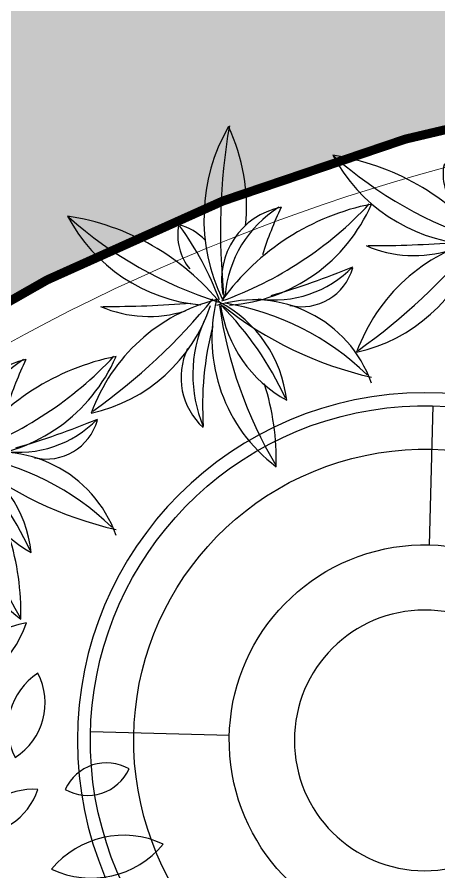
# Model space of a CAD drawing. Header units: millimetres. Extents: x -1030105 to 906887, y -616134 to 1220667.
# Drawn here: x -95267 to -92935, y 564887 to 569609 of the extents above; entities that cross this region are included whole.
import ezdxf

# ---------------------------------------------------------------- set-up
doc = ezdxf.new("R2010")
doc.units = ezdxf.units.MM
doc.header["$MEASUREMENT"] = 0
doc.linetypes.add('DASHED', pattern=[0.75, 0.5, -0.25])
doc.layers.add('A-Furniture', color=143, linetype='Continuous')
doc.layers.add('A-Tree', color=98, linetype='Continuous')
doc.layers.add('A-Wall', color=6, linetype='Continuous', lineweight=9)

# ---------------------------------------------------------------- blocks, each defined once
blk = doc.blocks.new('ggsr4')
for p, q in [((141787.6149441784, 1126238.817089227), (141657.8879511586, 1126865.531463788)), ((141076.6590615175, 1125540.14210786), (140402.4667030057, 1125677.972927699)), ((142851.3606173397, 1125539.928583934), (143478.0749919012, 1125669.655576955)), ((142131.9316535657, 1124472.179586343), (142247.0520983315, 1123842.618403299))]:
    blk.add_line(p, q)
at = {"color": 0}
blk.add_circle((141970.0435281128, 1125357.5), 599.9999999999999, dxfattribs=at)
for centre, radius in [((141970.0435281128, 1125357.5), 1540.00000000025), ((141970.0435281125, 1125357.5), 1339.99999999988), ((141970.0435281126, 1125357.5), 899.9999999999624)]:
    blk.add_arc(centre, radius, 280.3625194718198, 168.445755736179, dxfattribs=at)
at = {"layer": 'A-Furniture', "color": 8, "linetype": 'Continuous', "ltscale": 50}
blk.add_line((142247.0520983316, 1123842.618403298), (142257.8446400284, 1123783.597042388), dxfattribs=at)
blk.add_circle((141970.0435281126, 1125357.5), 1600, dxfattribs=at)
blk.add_arc((141970.0435281125, 1125357.5), 1540.000000000074, 280.3625194718198, 168.445755736179, dxfattribs=at)
blk = doc.blocks.new('FUR')
at = {"layer": 'A-Furniture', "xscale": -1.2, "yscale": 1.2, "zscale": 1.2, "rotation": 10.23382692105329}
blk.add_blockref('ggsr4', (359261.4463112305, -1256360.545608211), dxfattribs=at)
blk = doc.blocks.new('12PPLT11')
at = {"color": 0, "linetype": 'ByBlock'}
for centre, radius, start, end in [((0.3598354177220173, 0.250708288638009), 0.1178019166666666, 100.3005050002654, 160.4476489979855), ((0.2277621677220623, 0.40603612197134), 0.1178019166666666, 280.3005050002654, 340.4476489979855), ((0.3845051677220681, 0.2631555386379887), 0.06404974999999999, 122.5817349989141, 207.1799880000926), ((0.2930371677221117, 0.2878682053046759), 0.06404974999999999, 302.5817349989142, 27.17998800009267), ((0.4176426677220206, 0.1840275386380199), 0.04460749999999999, 59.98145399876235, 155.6675900021344), ((0.399313917722111, 0.2410311219713037), 0.04460749999999999, 239.9814539987623, 335.6675900021344), ((0.3454191677220635, 0.1362267886379982), 0.06633966666666666, 86.02821899989966, 161.3697620011935), ((0.2871507510553784, 0.2235999553046781), 0.06633966666666666, 266.0282189998997, 341.3697620011936), ((0.4344767510553993, 0.0653373719713386), 0.09187275, 64.73526299976963, 140.5781150001319), ((0.4027173343887398, 0.2067636219713336), 0.09187275, 244.7352629997696, 320.5781150001318)]:
    blk.add_arc(centre, radius, start, end, dxfattribs=at)
blk = doc.blocks.new('C2')
at = {"layer": 'A-Tree', "color": 8}
for centre, radius, start, end in [((597.8066810533492, 647.4478162748856), 512.9644939609045, 150.2411395785226, 205.8089924024951), ((1840.520802863575, 614.663511470193), 1710.013328275341, 170.2399811561488, 186.1147769933549), ((-319.6332879893016, 679.0836772795301), 522.1291424384847, 354.3326332317999, 25.28039436258732), ((-212.9250783589523, 1393.706720260845), 1033.274465553102, 289.6317747364299, 316.9415872008503), ((678.9583471508013, 29.49553686170839), 671.2071327478785, 101.2486208017848, 143.9898653391894), ((119.8017681216515, 874.5129376781988), 467.1576890094693, 274.4072576754843, 336.4430840679565), ((339.0637494305702, 477.7074091385002), 205.6003621570023, 101.4267094931179, 190.9876748326544), ((460.7013213895043, 408.7795932609588), 318.5844515836241, 121.9055202391609, 175.1858926215441), ((1238.200356553214, 234.6638037646771), 1039.70912533752, 154.6853166608095, 162.4500908880103), ((-394.1196820032856, -16.28424253803678), 678.7830739472802, 39.14999690914021, 81.38898289978646), ((119.8017681216515, 874.5129376781988), 467.1576890094693, 208.0484010644241, 264.6491229276512), ((473.6763151883424, 1516.111589349457), 1152.672504959493, 228.5744525952278, 252.384215517872), ((161.3379898599887, 602.3140435382957), 148.8271279052569, 169.1166209036329, 218.9555886236376), ((-17.29247572167515, 489.9658467163681), 144.1551195271773, 42.83736663617832, 76.97863792041294), ((-675.6265686209008, 122.8727199833374), 857.8705761906325, 20.51383794556775, 36.02424014850644), ((278.738285768326, 727.5477068470209), 304.278219035058, 261.6388708216413, 315.6255062312309), ((-362.4759722851959, 2596.584024063079), 2251.977424759328, 286.3355012364549, 292.4150150611594), ((354.8739890010984, 551.3400760767981), 146.7974213737446, 257.3556793837414, 344.3532487187752), ((-1212.861913616427, 1507.635573408741), 1708.312600899444, 305.4463593761205, 320.7381539293926), ((-319.6332879893016, 679.0836772795301), 522.1291424384847, 330.7697376170311, 331.9367160107736), ((240.827546373308, -57.77903458592482), 496.9278064683223, 104.1284180658103, 160.1467714826719), ((-321.3298327564044, 547.7226396792103), 446.9018688599547, 282.2423311989974, 341.7320937913137), ((-67.36023888764612, 715.2663625454297), 337.6292509965691, 246.7315023999685, 287.3970904032515), ((-189.9491252961816, 3449.078696529206), 3043.983831225277, 269.91002825064, 274.5019943887826), ((553.2720437054159, 318.8653606564039), 446.3301478634169, 166.3602607862572, 232.9473873304876), ((222.8508834598761, 78.65597689687274), 344.823888887098, 19.43419249484991, 107.435705152585), ((-34.96195786917815, 106.5881998699042), 350.9507541514024, 6.507278463115689, 62.36089659900944), ((1308.343660235485, 576.0264644791023), 1192.382886922759, 188.0958949225132, 210.722578142023), ((486.077814778153, 461.5422813013429), 359.2264137293816, 188.5552242675603, 241.3288961956136), ((-509.9640583559885, -226.3472040423658), 903.3571745151023, 24.75992225526024, 44.64727991474892), ((776.6502670997143, 1214.233641913161), 1030.057604216278, 231.5416259423199, 257.1763624081367), ((18.22038746716134, -322.4153765899828), 747.4321797232111, 46.14831984268555, 80.37107364285058), ((423.9871086181593, 217.0607059827889), 369.8270333400882, 155.9892964331983, 202.8399613678449), ((921.5218744179001, 133.2178408322507), 840.488187284618, 165.0603950652925, 184.073746994936), ((207.7481049136404, 208.9563885416137), 186.2569995667042, 154.5275994809214, 228.0163014909153), ((-394.1196820032856, -16.28424253803678), 678.7830739472802, 358.2221592825441, 17.85830694949557)]:
    blk.add_arc(centre, radius, start, end, dxfattribs=at)
blk = doc.blocks.new('CÂY')
at = {"layer": 'A-Tree', "color": 8, "ltscale": 10}
for name, p, xscale, yscale, zscale in [('C2', (-3742.812046866253, 58424.44252058445), 2, 2, 2), ('C2', (-5210.179108836994, 58088.25528921385), 2, 2, 2), ('C2', (-6622.179108837692, 57246.80491741677), 2, 2, 2), ('12PPLT11', (-7918.139272576766, 55097.5177320498), 5600, 5600, 5600)]:
    blk.add_blockref(name, p, dxfattribs=dict(at, xscale=xscale, yscale=yscale, zscale=zscale))
blk = doc.blocks.new('BỐ TRÍ LAY OUT')
at = {"layer": 'A-Furniture', "color": 3}
for name, p in [('CÂY', (4286.75486311756, 4469.288343299762)), ('FUR', (48783.7433631176, 18654.71482977469))]:
    blk.add_blockref(name, p, dxfattribs=at)
blk = doc.blocks.new('TƯỜNG KIẾN TRÚC')
at = {"color": 0}
blk.add_lwpolyline([(-59109.45050007258, -10951.41178502212, 0.3007712608834658), (-59433.48834112042, -20977.9515451272, -0.1109267746102993), (-58324.95049999893, -25392.9117849312, 0.2744959358900485), (-54764.67693125011, -30745.50201954215), (-54870.07724847212, -30916.70735113195, -0.2737434813125313), (-58524.82350961678, -25400.4982577007, 0.110781498324218), (-59608.28799956816, -21075.5089369925, -0.3003100924078351), (-59276.732707736, -10841.56509468262, 0.1203599662711941), (-56712.10026304639, -2725.501215154189, -0.428868107866043), (-44402.02985209874, 7806.991538148141), (-44422.95049881186, 7608.088214958785, 0.4288927192910423), (-56512.45050001712, -2737.411785252159, -0.1204783687929575)], format="xyb", close=True, dxfattribs=at)
blk = doc.blocks.new('KIẾN TRÚC')
h = blk.add_hatch(color=9)
h.dxf.hatch_style = 1
edge = h.paths.add_edge_path(flags=16)
edge.add_line((62281.95049999998, 27412.02927138517), (55232.82389649404, 27412.02927138505))
edge.add_arc((32545.50878812408, 30716.66293956665), 22926.72829924391, 284.53695158247865, 351.7125813344091, ccw=False)
edge.add_line((38300.21700792988, 8523.911784915952), (13217.51784992669, 8523.911784910597))
edge.add_arc((23753.10182550838, 24110.84943410289), 18813.58963585476, 227.7677182561868, 235.9442986410003, ccw=False)
edge.add_arc((7788.819823088517, 12733.3910908635), 4187.039666959467, 236.0590124962323, 322.4360737019827, ccw=False)
edge.add_arc((13873.5970987339, 18503.25729619298), 12505.26566685072, 190.8327360748526, 227.6605687844487, ccw=False)
edge.add_arc((25477.52443721271, 20792.18331255531), 24332.69085544715, 180.6832153365221, 190.991126688788, ccw=False)
edge.add_arc((3282.93561756362, 20557.21277457592), 2137.084471138149, 101.08076224722828, 181.479400931386, ccw=False)
edge.add_line((2872.204064266523, 22654.45611475036), (4986.06665855035, 23013.11448664329))
edge.add_arc((28039.69241930227, 24288.4119512235), 23088.87273861522, 153.2014320220877, 183.1663029992741, ccw=False)
edge.add_arc((10232.26976538847, 40544.64471371844), 6483.106001901682, 182.8401094538115, 244.3962742115525, ccw=False)
edge.add_arc((-6425.00274742386, 39970.86676714511), 10185.26120742048, 1.420812516492314, 26.70695635716553)
edge.add_arc((10590.58143904217, 49414.25633883046), 9292.69259551461, 144.7133172211654, 211.5754885360199, ccw=False)
edge.add_arc((-12326.15115191392, 64090.21360378864), 17935.64217367859, 328.7375359512051, 356.1899532233969)
edge.add_arc((16735.32676788772, 62308.59922571364), 11181.04393981935, 84.1243873636841, 176.9761863570094, ccw=False)
edge.add_arc((20708.98128665387, 99752.52490135818), 26473.21942281876, 263.8653720447036, 288.4869561324928)
edge.add_arc((35667.35201082098, 54479.70646712999), 21207.13938727637, 73.35106851793267, 108.03023985438841, ccw=False)
edge.add_arc((44765.46109434243, 84516.17499720305), 10177.42256554817, 252.7258710955127, 285.7130125077479)
edge.add_arc((49658.99676799333, 68415.98596348311), 6655.601145545619, 49.49953772748103, 108.7311152981473, ccw=False)
edge.add_arc((48035.04809900769, 66009.84854850778), 9545.540963997893, -2.328829575281418, 51.46764420018991, ccw=False)
edge.add_line((57572.70516659174, 65621.96975748474), (49483.50000000001, 65623.9117849106))
edge.add_line((49483.50000000001, 65623.9117849106), (62281.95049999965, 65623.9117849191))
edge.add_line((62281.95049999965, 65623.9117849191), (62281.95049999998, 27412.02927138517))
h.paths.add_polyline_path([(0, 77895.5), (64428.50000000001, 77895.5), (64428.50000000001, -0.577250000089407), (-1.792749999687658, 0.577250000089407)])
at = {"layer": 'A-Wall'}
blk.add_blockref('TƯỜNG KIẾN TRÚC', (62285.79396247002, 65615.61311326921), dxfattribs=at)

msp = doc.modelspace()

# ---------------------------------------------------------------- linework, layer by layer
at = {"color": 1, "linetype": 'DASHED', "ltscale": 1000, "const_width": 50}
msp.add_lwpolyline([(-95670.36382637039, 506057.7127576224, -0.1976179126471055), (-98776.4909959755, 504407.8530505756, -0.1933850795687879), (-101327.4665850348, 505136.2682151492, -0.1620892894414481), (-105187.3251048478, 512029.4862030041, -0.0450071005246337), (-105631.9365025142, 516378.5384931223, -0.3659412979444954), (-103906.2959357335, 518530.9561147504), (-101743.9030274843, 518897.8486090698, -0.1357393945070406), (-99338.88206733699, 530570.340333024, -0.2750178852905023), (-103021.3730096331, 536099.9135275302, 0.1107814983251507), (-104104.8374997806, 540424.9028483479, -0.3003100923854334), (-103773.2822078853, 550658.8466900261, 0.1203599662960986), (-101208.6497629923, 558774.9105705839, -0.4288681078624456), (-88898.57935298752, 569307.4033231586, 0.107847157214301), (-77675.15854412533, 570521.9329957211, -0.1524819869208155), (-65035.16077594279, 570674.3053047663, 0.1449358142641596), (-59256.79872041271, 570595.5800135372, -0.2643588036035894), (-52796.99522499467, 569353.4099046133, -0.2237263001650759), (-49205.79483340826, 561498.4697574847), (-44496.54950000049, 561500.4117849191), (-44496.54950000002, 523288.5292713851), (-51545.67610350606, 523288.5292713851, -0.3011393681377011), (-68478.28299209109, 504400.4117849106), (-93560.98215007345, 504400.4117849106, -0.03627546227429911), (-95670.36382637039, 506057.7127576224)], format="xyb", dxfattribs=at)

# ---------------------------------------------------------------- block references
at = {"color": 3}
for name, p in [('KIẾN TRÚC', (-106778.5, 495876.5)), ('BỐ TRÍ LAY OUT', (-93480.29286311776, 504642.1131132607))]:
    msp.add_blockref(name, p, dxfattribs=at)

doc.saveas('drawing.dxf')
